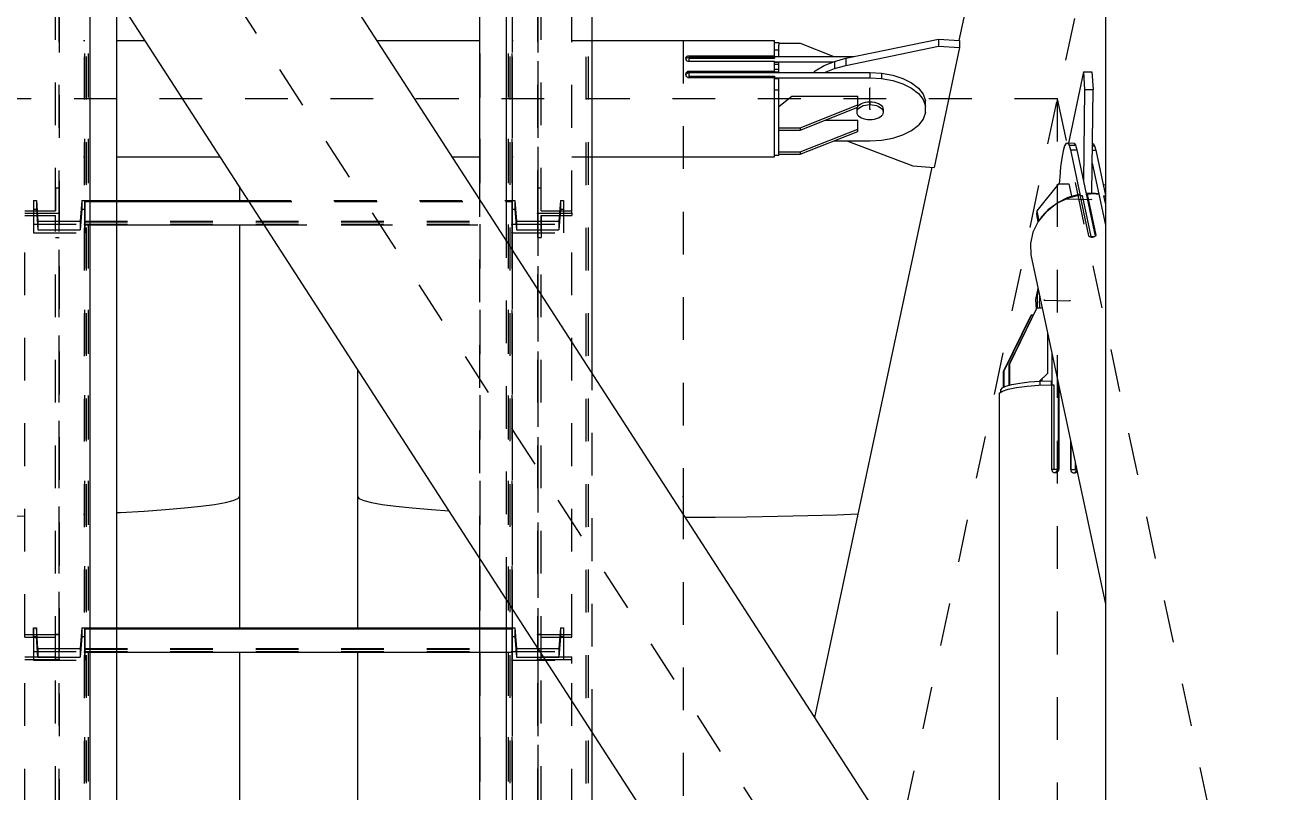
# Model space of a CAD drawing. Header units: millimetres. Extents: x 149919 to 150445, y 136651 to 136866.
# Drawn here: x 150372.823 to 150375.731, y 136818.453 to 136820.248 of the extents above; entities that cross this region are included whole.
import ezdxf

# ---------------------------------------------------------------- set-up
doc = ezdxf.new("R2010")
doc.units = ezdxf.units.MM
doc.header["$LTSCALE"] = 0.25
for name, pattern in [('CENTER', [50.8, 31.75, -6.35, 6.35, -6.35]), ('XKITLINE00', [0]), ('XKITLINE02', [4, 2, -2]), ('XKITLINE03', [6, 3, -1, 1, -1])]:
    doc.linetypes.add(name, pattern=pattern)

# ---------------------------------------------------------------- blocks, each defined once
blk = doc.blocks.new('çatıı')
at = {"color": 8, "linetype": 'CENTER'}
for p, q in [((23255, 18543.85), (23255, 16877.2)), ((22900, 17380.27), (23430, 16560.27)), ((23430, 17380.27), (23255, 16560.27)), ((23298.7, 16967.8), (23298.7, 16972.75)), ((23342.5, 16970.27), (22987.5, 16970.27)), ((23342.5, 16970.27), (23342.5, 16150.27)), ((23342.5, 16970.27), (23430, 16560.27)), ((23344.53, 16946.86), (23350.48, 16946.73)), ((23339.52, 16923.15), (23345.47, 16923.02)), ((23255, 16877.2), (23255, 15209.12))]:
    blk.add_line(p, q, dxfattribs=at)
at = {"color": 8, "linetype": 'XKITLINE00'}
for p, q in [((23353.8, 17344.48), (23353.8, 16774.54)), ((23068.14, 17162.09), (23299.82, 16803.64)), ((23352.26, 17137.41), (23319.5, 16983.91)), ((23030.17, 17136.91), (23261.85, 16778.46)), ((23114.71, 16983.89), (23115, 16983.89)), ((23122.5, 16983.89), (23129.11, 16983.89)), ((23183.32, 16983.89), (23207.47, 16983.89)), ((23214.97, 16983.89), (23215.26, 16983.89)), ((23228.98, 16983.89), (23276.4, 16983.89)), ((23276.4, 16980.15), (23276.4, 16983.89)), ((23276.4, 16983.47), (23277.4, 16983.47)), ((23277.4, 16983.47), (23277.4, 16983.43)), ((23277.4, 16983.43), (23277.4, 16982.84)), ((23277.4, 16983.28), (23282.4, 16983.28)), ((23282.4, 16983.28), (23290.28, 16980.15)), ((23293.08, 16979.74), (23314.72, 16984.23)), ((23314.72, 16984.23), (23319.68, 16983.89)), ((23314.72, 16984.23), (23314.72, 16982.58)), ((23319.68, 16983.89), (23319.68, 16982.24)), ((23255.71, 16980.08), (23255.9, 16980.22)), ((23255.9, 16980.22), (23256.13, 16980.3)), ((23256.13, 16980.3), (23256.4, 16980.34)), ((23256.4, 16980.34), (23256.4, 16980)), ((23256.4, 16980.34), (23276.4, 16980.34)), ((23276.4, 16981.71), (23277.4, 16981.71)), ((23276.4, 16980.15), (23295.04, 16980.15)), ((23276.4, 16980.15), (23276.4, 16979.78)), ((23277.4, 16980.15), (23277.4, 16982.84)), ((23293.08, 16978.09), (23314.72, 16982.58)), ((23319.68, 16982.24), (23313.7, 16954.21)), ((23314.72, 16982.58), (23319.68, 16982.24)), ((23255.59, 16979.9), (23255.55, 16979.7)), ((23255.55, 16979.7), (23255.59, 16979.5)), ((23255.71, 16980.08), (23255.59, 16979.9)), ((23255.71, 16979.74), (23255.59, 16979.56)), ((23255.59, 16979.5), (23255.71, 16979.32)), ((23255.71, 16979.74), (23255.86, 16979.86)), ((23255.71, 16979.32), (23255.9, 16979.17)), ((23255.86, 16979.86), (23255.9, 16979.88)), ((23255.9, 16979.88), (23256.13, 16979.95)), ((23255.9, 16979.17), (23256.13, 16979.08)), ((23256.13, 16979.95), (23256.4, 16979.98)), ((23256.13, 16979.08), (23256.4, 16979.05)), ((23256.4, 16980), (23276.4, 16980)), ((23256.4, 16979.05), (23256.4, 16980)), ((23256.4, 16979.78), (23276.4, 16979.78)), ((23256.4, 16979.05), (23276.4, 16979.05)), ((23276.4, 16976.74), (23276.4, 16979.05)), ((23276.4, 16978.91), (23290.12, 16978.91)), ((23276.4, 16978.87), (23277.4, 16978.87)), ((23276.4, 16978.33), (23277.4, 16978.33)), ((23277.4, 16977.76), (23277.4, 16978.87)), ((23277.4, 16976.44), (23277.4, 16977.76)), ((23285.91, 16976.81), (23287.97, 16978.03)), ((23287.97, 16978.03), (23290.38, 16979.02)), ((23288.1, 16976.44), (23290.38, 16977.37)), ((23290.38, 16979.02), (23293.08, 16979.74)), ((23290.38, 16979.02), (23290.38, 16977.37)), ((23290.38, 16977.37), (23293.08, 16978.09)), ((23293.08, 16979.74), (23293.08, 16978.09)), ((23255.59, 16976.22), (23255.55, 16975.98)), ((23255.55, 16975.98), (23255.59, 16975.75)), ((23255.59, 16975.88), (23255.58, 16975.82)), ((23255.71, 16976.43), (23255.59, 16976.22)), ((23255.71, 16976.09), (23255.59, 16975.88)), ((23255.59, 16975.75), (23255.71, 16975.54)), ((23255.71, 16976.43), (23255.9, 16976.6)), ((23255.71, 16976.09), (23255.9, 16976.26)), ((23255.71, 16975.54), (23255.9, 16975.37)), ((23255.9, 16976.6), (23256.13, 16976.7)), ((23255.9, 16976.26), (23256.13, 16976.36)), ((23255.9, 16975.37), (23256.13, 16975.28)), ((23256.13, 16976.7), (23256.4, 16976.74)), ((23256.13, 16976.7), (23256.13, 16976.36)), ((23256.13, 16976.36), (23256.4, 16976.4)), ((23256.13, 16975.28), (23256.4, 16975.22)), ((23256.4, 16976.74), (23256.4, 16976.44)), ((23256.4, 16976.74), (23276.4, 16976.74)), ((23256.4, 16976.44), (23298.7, 16976.44)), ((23256.4, 16975.22), (23256.4, 16976.44)), ((23256.4, 16975.57), (23276.4, 16975.57)), ((23256.4, 16975.22), (23276.4, 16975.22)), ((23276.4, 16977.17), (23277.4, 16977.17)), ((23276.4, 16976.74), (23276.4, 16976.44)), ((23276.4, 16976.56), (23276.4, 16976.44)), ((23276.4, 16976.56), (23277.4, 16976.56)), ((23276.4, 16975.57), (23276.4, 16975.22)), ((23276.4, 16956.66), (23276.4, 16975.22)), ((23276.4, 16975.2), (23298.7, 16975.2)), ((23276.4, 16974.99), (23277.4, 16974.99)), ((23277.4, 16969.66), (23277.4, 16974.99)), ((23285.48, 16976.44), (23285.91, 16976.81)), ((23298.7, 16976.44), (23301.42, 16976.27)), ((23298.7, 16976.44), (23298.7, 16975.2)), ((23298.7, 16975.2), (23301.42, 16975.04)), ((23301.42, 16976.27), (23304.02, 16975.8)), ((23301.42, 16976.27), (23301.42, 16975.04)), ((23301.42, 16975.04), (23304.02, 16974.56)), ((23304.02, 16975.8), (23306.4, 16975.02)), ((23304.02, 16974.56), (23306.4, 16973.79)), ((23306.4, 16975.02), (23308.43, 16973.99)), ((23348.66, 16976.58), (23345.14, 16959.91)), ((23348.66, 16976.58), (23350.64, 16976.54)), ((23348.66, 16976.58), (23348.93, 16972.44)), ((23350.64, 16976.54), (23350.91, 16972.4)), ((23276.4, 16972.37), (23277.4, 16972.37)), ((23306.4, 16973.79), (23308.43, 16972.75)), ((23308.43, 16973.99), (23310.04, 16972.74)), ((23308.43, 16972.75), (23310.04, 16971.5)), ((23310.04, 16972.74), (23311.15, 16971.32)), ((23310.04, 16971.5), (23311.15, 16970.09)), ((23348.93, 16972.44), (23348.66, 16950.87)), ((23348.93, 16972.44), (23350.91, 16972.4)), ((23350.61, 16948.2), (23350.91, 16972.4)), ((23277.4, 16968.43), (23280.4, 16970.91)), ((23277.4, 16963.49), (23277.4, 16969.66)), ((23280.4, 16970.91), (23295.9, 16970.91)), ((23282.4, 16963.48), (23295.9, 16968.84)), ((23295.9, 16968.28), (23295.9, 16970.91)), ((23296.01, 16968.67), (23295.9, 16968.53)), ((23296.01, 16968.67), (23296.32, 16968.92)), ((23296.32, 16968.92), (23296.7, 16969.14)), ((23296.32, 16968.26), (23296.7, 16968.48)), ((23296.7, 16969.14), (23297.15, 16969.32)), ((23296.7, 16968.48), (23297.15, 16968.66)), ((23297.15, 16969.32), (23297.63, 16969.44)), ((23297.15, 16968.66), (23297.63, 16968.78)), ((23297.63, 16969.44), (23298.16, 16969.52)), ((23297.63, 16968.78), (23298.16, 16968.86)), ((23298.16, 16969.52), (23298.7, 16969.55)), ((23298.16, 16968.86), (23298.7, 16968.89)), ((23298.7, 16969.55), (23298.7, 16968.89)), ((23298.7, 16969.55), (23299.23, 16969.52)), ((23298.7, 16968.89), (23299.23, 16968.86)), ((23299.23, 16969.52), (23299.76, 16969.44)), ((23299.23, 16968.86), (23299.76, 16968.78)), ((23299.76, 16969.44), (23300.25, 16969.32)), ((23299.76, 16968.78), (23300.25, 16968.66)), ((23300.25, 16969.32), (23300.69, 16969.14)), ((23300.25, 16968.66), (23300.69, 16968.48)), ((23300.69, 16969.14), (23301.07, 16968.92)), ((23300.69, 16968.48), (23301.07, 16968.26)), ((23301.07, 16968.92), (23301.38, 16968.67)), ((23301.38, 16968.67), (23301.61, 16968.4)), ((23311.15, 16971.32), (23311.72, 16969.81)), ((23311.15, 16970.09), (23311.72, 16968.57)), ((23311.72, 16967.03), (23311.72, 16969.81)), ((23282.4, 16962.91), (23295.9, 16968.28)), ((23295.64, 16968.1), (23295.6, 16967.8)), ((23295.6, 16967.8), (23295.6, 16967.14)), ((23295.64, 16967.44), (23295.6, 16967.14)), ((23295.6, 16967.14), (23295.64, 16966.83)), ((23295.69, 16968.19), (23295.64, 16968.1)), ((23295.78, 16967.74), (23295.64, 16967.44)), ((23295.64, 16966.83), (23295.78, 16966.54)), ((23296.01, 16968.01), (23295.78, 16967.74)), ((23295.78, 16966.54), (23296.01, 16966.26)), ((23296.01, 16968.01), (23296.32, 16968.26)), ((23296.01, 16966.26), (23296.32, 16966.01)), ((23296.32, 16966.01), (23296.7, 16965.8)), ((23296.7, 16965.8), (23297.15, 16965.62)), ((23297.15, 16965.62), (23297.63, 16965.49)), ((23299.76, 16965.49), (23300.25, 16965.62)), ((23300.25, 16965.62), (23300.69, 16965.8)), ((23300.69, 16965.8), (23301.07, 16966.01)), ((23301.07, 16968.26), (23301.38, 16968.01)), ((23301.07, 16966.01), (23301.38, 16966.26)), ((23301.38, 16968.01), (23301.61, 16967.74)), ((23301.61, 16966.54), (23301.38, 16966.26)), ((23301.61, 16968.4), (23301.75, 16968.1)), ((23301.61, 16967.74), (23301.75, 16967.44)), ((23301.75, 16966.83), (23301.61, 16966.54)), ((23301.75, 16968.1), (23301.8, 16967.8)), ((23301.75, 16967.44), (23301.8, 16967.14)), ((23301.8, 16967.14), (23301.75, 16966.83)), ((23301.8, 16967.8), (23301.8, 16967.14)), ((23311.72, 16967.03), (23311.15, 16965.51)), ((23277.4, 16963.49), (23277.4, 16963.48)), ((23277.4, 16963.48), (23282.4, 16963.48)), ((23277.4, 16963.48), (23277.4, 16963.45)), ((23277.4, 16957.29), (23277.4, 16963.45)), ((23277.4, 16962.91), (23282.4, 16962.91)), ((23277.4, 16962.78), (23277.55, 16962.91)), ((23282.4, 16963.48), (23282.4, 16962.91)), ((23282.4, 16957.83), (23295.9, 16963.19)), ((23288.29, 16965.26), (23295.9, 16965.26)), ((23295.9, 16962.63), (23295.9, 16965.26)), ((23297.63, 16965.49), (23298.16, 16965.41)), ((23298.16, 16965.41), (23298.7, 16965.39)), ((23298.7, 16965.39), (23299.23, 16965.41)), ((23299.23, 16965.41), (23299.76, 16965.49)), ((23306.4, 16961.81), (23308.43, 16962.85)), ((23308.43, 16962.85), (23310.04, 16964.1)), ((23311.15, 16965.51), (23310.04, 16964.1)), ((23282.4, 16957.27), (23295.9, 16962.63)), ((23290.28, 16960.4), (23298.7, 16960.4)), ((23293.31, 16960.4), (23308.73, 16954.54)), ((23298.7, 16960.4), (23301.42, 16960.56)), ((23301.42, 16960.56), (23304.02, 16961.04)), ((23304.02, 16961.04), (23306.4, 16961.81)), ((23344.6, 16959.85), (23344.24, 16959.22)), ((23344.6, 16959.85), (23344.95, 16959.92)), ((23344.95, 16959.92), (23346.44, 16959.88)), ((23344.95, 16959.92), (23345.29, 16959.41)), ((23346.44, 16959.88), (23346.77, 16959.38)), ((23350.76, 16959.79), (23350.9, 16959.78)), ((23350.9, 16959.78), (23351.23, 16959.28)), ((23276.4, 16957.08), (23277.4, 16957.08)), ((23277.4, 16957.83), (23282.4, 16957.83)), ((23277.4, 16957.29), (23277.4, 16957.27)), ((23277.4, 16957.27), (23282.4, 16957.27)), ((23277.4, 16957.27), (23277.4, 16957.08)), ((23282.4, 16957.83), (23282.4, 16957.27)), ((23343.9, 16958.05), (23343.58, 16956.39)), ((23344.24, 16959.22), (23343.9, 16958.05)), ((23345.29, 16959.41), (23346.77, 16959.38)), ((23345.29, 16959.41), (23345.59, 16958.35)), ((23345.59, 16958.35), (23347.07, 16958.32)), ((23345.59, 16958.35), (23347.87, 16947.66)), ((23346.77, 16959.38), (23347.07, 16958.32)), ((23347.07, 16958.32), (23351.39, 16938.1)), ((23350.74, 16958.24), (23351.54, 16958.22)), ((23350.75, 16959.29), (23351.23, 16959.28)), ((23351.23, 16959.28), (23351.54, 16958.22)), ((23351.54, 16958.22), (23353.8, 16947.64)), ((23114.71, 16956.66), (23115, 16956.66)), ((23122.5, 16956.66), (23146.71, 16956.66)), ((23200.92, 16956.66), (23207.47, 16956.66)), ((23214.97, 16956.66), (23215.26, 16956.66)), ((23228.98, 16956.66), (23276.4, 16956.66)), ((23313.17, 16954.24), (23285.69, 16825.5)), ((23308.73, 16954.54), (23313.7, 16954.21)), ((23343.31, 16954.31), (23343.09, 16951.91)), ((23343.58, 16956.39), (23343.31, 16954.31)), ((23350.7, 16955.2), (23352.26, 16947.91)), ((23343.09, 16951.91), (23343, 16950.39)), ((23151.2, 16949.72), (23151.2, 16946.46)), ((23342.78, 16950.4), (23337.72, 16944.07)), ((23342.78, 16950.4), (23345.26, 16950.34)), ((23345.26, 16950.34), (23345.88, 16947.45)), ((23349.36, 16948.17), (23349.32, 16947.78)), ((23349.36, 16948.17), (23350.06, 16948.2)), ((23349.36, 16948.17), (23349.46, 16947.69)), ((23350.06, 16948.2), (23350.75, 16948.21)), ((23350.06, 16948.2), (23350.1, 16948.02)), ((23350.75, 16948.21), (23351.45, 16948.17)), ((23351.45, 16948.17), (23351.48, 16948)), ((23351.45, 16948.17), (23352.14, 16948.11)), ((23352.14, 16948.11), (23352.18, 16947.92)), ((23353.26, 16950.17), (23353.69, 16950.16)), ((23353.69, 16950.16), (23353.8, 16950.07)), ((23339.89, 16943.8), (23342.21, 16945.65)), ((23340.5, 16944.45), (23342.62, 16946.03)), ((23342.21, 16945.65), (23344.91, 16947.02)), ((23342.62, 16946.03), (23345.04, 16947.21)), ((23344.91, 16947.02), (23347.79, 16947.82)), ((23345.04, 16947.21), (23347.65, 16947.95)), ((23345.04, 16947.21), (23345.07, 16947.07)), ((23347.65, 16947.95), (23347.68, 16947.8)), ((23347.79, 16947.82), (23349.83, 16938.23)), ((23347.87, 16947.66), (23347.86, 16947.5)), ((23347.87, 16947.66), (23348.32, 16947.65)), ((23347.87, 16947.44), (23348.32, 16947.65)), ((23348.32, 16947.65), (23350.37, 16938.06)), ((23349.28, 16947.99), (23349.34, 16947.99)), ((23349.46, 16947.69), (23349.43, 16947.3)), ((23349.49, 16947.97), (23349.44, 16947.44)), ((23349.44, 16947.44), (23351.43, 16938.13)), ((23349.49, 16947.97), (23350.89, 16948.08)), ((23349.49, 16947.97), (23351.53, 16938.38)), ((23350.89, 16948.08), (23352.26, 16947.91)), ((23352.26, 16947.91), (23353.8, 16940.73)), ((23353.37, 16947.54), (23353.8, 16945.55)), ((23353.37, 16947.54), (23353.8, 16947.53)), ((23353.37, 16947.54), (23353.8, 16947.3)), ((23353.8, 16947.78), (23353.79, 16947.68)), ((23337.72, 16944.07), (23337.64, 16943.19)), ((23337.64, 16943.19), (23338.01, 16941.44)), ((23337.72, 16944.07), (23338.22, 16941.74)), ((23339.89, 16943.8), (23338.07, 16941.57)), ((23338.77, 16942.54), (23338.5, 16942.09)), ((23339.74, 16943.62), (23338.77, 16942.54)), ((23340.5, 16944.45), (23339.96, 16943.85)), ((23151.2, 16940.74), (23151.2, 16877.2)), ((23338.07, 16941.57), (23336.84, 16939.06)), ((23336.84, 16939.06), (23336.25, 16936.4)), ((23349.83, 16938.23), (23349.92, 16938.13)), ((23349.92, 16938.13), (23350.05, 16938.02)), ((23350.05, 16938.02), (23350.25, 16937.94)), ((23350.18, 16937.97), (23350.37, 16938.06)), ((23350.25, 16937.94), (23350.5, 16937.9)), ((23350.37, 16938.06), (23351.28, 16938.04)), ((23350.5, 16937.9), (23350.77, 16937.9)), ((23350.77, 16937.9), (23351.03, 16937.94)), ((23351.03, 16937.94), (23351.25, 16938.02)), ((23351.25, 16938.02), (23351.42, 16938.13)), ((23351.38, 16938.33), (23351.37, 16938.19)), ((23351.52, 16938.25), (23351.42, 16938.13)), ((23351.53, 16938.38), (23351.52, 16938.25)), ((23336.25, 16936.4), (23336.35, 16933.73)), ((23336.35, 16933.73), (23353.8, 16851.98)), ((23337.94, 16925.85), (23337.4, 16923.31)), ((23337.95, 16926.21), (23337.85, 16923.71)), ((23337.4, 16923.31), (23337.55, 16921.03)), ((23337.85, 16923.71), (23337.82, 16921.36)), ((23338.33, 16923.19), (23338.32, 16922.65)), ((23338.32, 16922.65), (23338.33, 16922.13)), ((23338.35, 16923.73), (23338.33, 16923.19)), ((23338.33, 16922.13), (23338.35, 16921.64)), ((23338.38, 16924.23), (23338.35, 16923.73)), ((23336.33, 16919.53), (23329.88, 16906.36)), ((23336.46, 16919.7), (23330.01, 16906.53)), ((23337.63, 16921.19), (23331.18, 16908.02)), ((23337.76, 16921.36), (23331.31, 16908.19)), ((23336.46, 16919.7), (23336.33, 16919.53)), ((23336.46, 16919.7), (23336.89, 16919.69)), ((23337.76, 16921.36), (23337.63, 16921.19)), ((23337.76, 16921.36), (23339, 16921.33)), ((23338.35, 16921.64), (23338.37, 16921.34)), ((23340.24, 16915.51), (23340.24, 16906.02)), ((23341.23, 16910.87), (23341.23, 16903.34)), ((23331.31, 16908.19), (23331.18, 16908.02)), ((23331.18, 16908.02), (23331.18, 16903.22)), ((23331.31, 16908.19), (23331.31, 16903.26)), ((23178.8, 16907.02), (23178.8, 16877.2)), ((23330.01, 16906.53), (23329.88, 16906.36)), ((23329.88, 16906.36), (23329.88, 16902.73)), ((23330.01, 16906.53), (23330.01, 16902.79)), ((23338.36, 16904.19), (23340.24, 16906.02)), ((23338.4, 16904.19), (23340.11, 16905.86)), ((23338.93, 16904.72), (23338.93, 16904.36)), ((23340.24, 16906.02), (23340.11, 16905.86)), ((23328.96, 16901.4), (23329.7, 16901.89)), ((23329.6, 16902.6), (23329.25, 16902.15)), ((23329.25, 16902.15), (23329.25, 16901.59)), ((23329.6, 16902.6), (23330.5, 16903.03)), ((23329.7, 16901.89), (23331.07, 16902.35)), ((23330.5, 16903.03), (23331.31, 16903.25)), ((23331.07, 16902.35), (23333.02, 16902.75)), ((23331.31, 16903.26), (23331.31, 16903.25)), ((23331.31, 16903.26), (23331.33, 16903.26)), ((23331.33, 16903.26), (23331.9, 16903.42)), ((23331.9, 16903.42), (23333.74, 16903.75)), ((23333.02, 16902.75), (23335.45, 16903.06)), ((23333.74, 16903.75), (23335.96, 16904.02)), ((23335.45, 16903.06), (23338.23, 16903.27)), ((23335.96, 16904.02), (23338.44, 16904.2)), ((23338.23, 16903.27), (23341.15, 16903.37)), ((23338.44, 16904.2), (23341.1, 16904.29)), ((23338.44, 16904.2), (23338.44, 16903.28)), ((23338.78, 16904.21), (23338.93, 16904.36)), ((23338.93, 16904.36), (23338.82, 16904.21)), ((23341.1, 16904.29), (23341.1, 16903.37)), ((23341.15, 16903.37), (23341.15, 16883.66)), ((23341.23, 16903.34), (23341.19, 16903.3)), ((23341.19, 16903.3), (23341.68, 16903.33)), ((23341.19, 16903.3), (23341.19, 16883.58)), ((23341.23, 16903.34), (23341.68, 16903.33)), ((23341.68, 16903.33), (23341.68, 16883.61)), ((23342.71, 16903.9), (23342.71, 16883.59)), ((23342.82, 16903.32), (23342.71, 16903.18)), ((23342.84, 16903.33), (23342.79, 16903.27)), ((23342.79, 16903.27), (23342.79, 16883.55)), ((23342.87, 16903.2), (23342.87, 16883.65)), ((23328.96, 16901.4), (23328.91, 16900.88)), ((23328.91, 16900.88), (23328.91, 16760.61)), ((23342.79, 16899.67), (23342.71, 16899.58)), ((23345.64, 16890.19), (23345.64, 16883.59)), ((23345.69, 16889.96), (23345.69, 16883.52)), ((23346.73, 16885.09), (23346.73, 16883.5)), ((23341.15, 16883.66), (23341.22, 16883.4)), ((23341.19, 16883.58), (23341.18, 16883.56)), ((23341.19, 16883.58), (23341.68, 16883.61)), ((23341.22, 16883.4), (23341.32, 16883.17)), ((23341.32, 16883.17), (23341.51, 16882.98)), ((23341.51, 16882.98), (23341.75, 16882.86)), ((23341.68, 16883.61), (23342.71, 16883.59)), ((23341.75, 16882.86), (23342.01, 16882.82)), ((23342.01, 16882.82), (23342.27, 16882.86)), ((23342.71, 16883.59), (23342.12, 16882.83)), ((23342.2, 16882.94), (23342.2, 16882.85)), ((23342.27, 16882.86), (23342.51, 16882.98)), ((23342.28, 16883.03), (23342.28, 16882.86)), ((23342.51, 16882.98), (23342.7, 16883.16)), ((23342.75, 16883.29), (23342.65, 16883.11)), ((23342.82, 16883.39), (23342.7, 16883.16)), ((23342.79, 16883.55), (23342.75, 16883.29)), ((23342.82, 16883.39), (23342.75, 16883.29)), ((23342.87, 16883.65), (23342.79, 16883.55)), ((23342.87, 16883.65), (23342.82, 16883.39)), ((23345.64, 16883.59), (23345.68, 16883.33)), ((23345.69, 16883.52), (23345.66, 16883.48)), ((23345.68, 16883.33), (23345.8, 16883.09)), ((23345.69, 16883.52), (23346.73, 16883.5)), ((23345.8, 16883.09), (23345.98, 16882.9)), ((23345.98, 16882.9), (23346.21, 16882.77)), ((23346.21, 16882.77), (23346.47, 16882.72)), ((23346.47, 16882.72), (23346.73, 16882.75)), ((23347.09, 16883.39), (23346.58, 16882.73)), ((23346.73, 16883.5), (23347.08, 16883.46)), ((23346.73, 16882.75), (23346.96, 16882.86)), ((23346.96, 16882.86), (23347.12, 16883.02)), ((23347.15, 16883.11), (23347.09, 16882.98)), ((23347.16, 16883.07), (23347.14, 16883.04)), ((23145.39, 16875.35), (23147.91, 16875.8)), ((23145.39, 16875.35), (23147.91, 16875.8)), ((23147.91, 16875.8), (23149.73, 16876.26)), ((23147.91, 16875.8), (23149.73, 16876.25)), ((23149.73, 16876.25), (23150.83, 16876.72)), ((23149.73, 16876.26), (23150.83, 16876.72)), ((23151.2, 16877.2), (23150.83, 16876.72)), ((23151.2, 16877.2), (23150.83, 16876.72)), ((23151.2, 16877.2), (23151.2, 16846.48)), ((23178.8, 16877.2), (23179.16, 16876.72)), ((23178.8, 16877.2), (23178.8, 16846.48)), ((23178.8, 16877.2), (23179.16, 16876.72)), ((23179.16, 16876.72), (23180.26, 16876.25)), ((23179.16, 16876.72), (23180.26, 16876.26)), ((23180.26, 16876.26), (23182.08, 16875.8)), ((23180.26, 16876.25), (23182.08, 16875.8)), ((23182.08, 16875.8), (23184.6, 16875.35)), ((23182.08, 16875.8), (23184.6, 16875.35)), ((23097.12, 16872.58), (23101, 16872.67)), ((23097.12, 16872.58), (23101, 16872.67)), ((23114.71, 16873.08), (23115, 16873.1)), ((23114.71, 16873.09), (23115, 16873.1)), ((23122.5, 16873.43), (23123.34, 16873.47)), ((23123.34, 16873.47), (23128.88, 16873.78)), ((23128.88, 16873.78), (23133.9, 16874.14)), ((23128.88, 16873.78), (23133.9, 16874.14)), ((23133.9, 16874.14), (23138.35, 16874.52)), ((23133.9, 16874.14), (23138.35, 16874.52)), ((23138.35, 16874.52), (23142.2, 16874.92)), ((23138.35, 16874.52), (23142.2, 16874.92)), ((23142.2, 16874.92), (23145.39, 16875.35)), ((23142.2, 16874.92), (23145.39, 16875.35)), ((23184.6, 16875.35), (23187.79, 16874.92)), ((23184.6, 16875.35), (23187.79, 16874.92)), ((23187.79, 16874.92), (23191.64, 16874.52)), ((23187.79, 16874.92), (23191.64, 16874.52)), ((23191.64, 16874.52), (23196.09, 16874.14)), ((23191.64, 16874.52), (23196.09, 16874.14)), ((23196.09, 16874.14), (23200.24, 16873.85)), ((23196.09, 16874.14), (23200.24, 16873.85)), ((23269.86, 16872.46), (23277.12, 16872.58)), ((23269.86, 16872.46), (23277.12, 16872.58)), ((23277.12, 16872.58), (23284.16, 16872.74)), ((23277.12, 16872.58), (23284.16, 16872.74)), ((23284.16, 16872.74), (23290.92, 16872.94)), ((23284.16, 16872.74), (23290.92, 16872.94)), ((23290.92, 16872.94), (23295.86, 16873.13)), ((23290.92, 16872.94), (23295.86, 16873.13)), ((23255.4, 16872.37), (23262.46, 16872.39)), ((23255.4, 16872.37), (23262.46, 16872.39)), ((23262.46, 16872.39), (23269.86, 16872.46)), ((23262.46, 16872.39), (23269.86, 16872.46)), ((23151.2, 16840.76), (23151.2, 16746.49)), ((23178.8, 16840.76), (23178.8, 16746.49))]:
    blk.add_line(p, q, dxfattribs=at)
at = {"color": 1, "linetype": 'XKITLINE03'}
for p, q in [((23109, 17151.1), (23109, 16086.72)), ((23115, 16090.89), (23115, 17151.06)), ((23214.97, 17151.06), (23215, 16090.89)), ((23220.98, 17151.1), (23220.98, 16086.72)), ((23109, 16943.49), (23109, 17039.06)), ((23220.98, 17039.06), (23220.98, 16943.49)), ((23109, 16844.9), (23109, 16943.49)), ((23220.98, 16943.49), (23220.98, 16844.9)), ((23115, 16940.96), (23115, 16938.93)), ((23115, 16940.74), (23214.98, 16940.74)), ((23214.98, 16938.93), (23214.98, 16940.96)), ((23115, 16840.98), (23115, 16838.94)), ((23115, 16840.76), (23214.98, 16840.76)), ((23214.98, 16838.94), (23214.98, 16840.98)), ((23109, 16743.53), (23109, 16839.09)), ((23220.98, 16839.09), (23220.98, 16743.53))]:
    blk.add_line(p, q, dxfattribs=at)
at = {"color": 116, "linetype": 'XKITLINE02', "true_color": 0x136734}
for p, q in [((23114.92, 16090.06), (23114.92, 17150.18)), ((23115, 16090.89), (23115, 17151.06)), ((23115, 16090.52), (23115, 17150.7)), ((23115.45, 16090.12), (23115.45, 17150.24)), ((23115.85, 16090.86), (23115.85, 17151.04)), ((23115.85, 16090.55), (23115.85, 17150.72)), ((23122.5, 16090.87), (23122.5, 17150.72)), ((23207.5, 16090.89), (23207.47, 17151.06)), ((23207.5, 16090.54), (23207.47, 17150.72)), ((23207.5, 16090.87), (23207.47, 17150.72)), ((23214.15, 16090.86), (23214.12, 17151.04)), ((23214.15, 16090.55), (23214.12, 17150.73)), ((23214.53, 16090.12), (23214.53, 17150.24)), ((23215, 16090.52), (23214.96, 17150.7)), ((23215, 16090.89), (23214.97, 17151.06)), ((23215.06, 16090.06), (23215.06, 17150.18)), ((23232.3, 16090.06), (23232.3, 17150.18)), ((23232.83, 16090.12), (23232.83, 17150.24)), ((23108.2, 16944.08), (23108.2, 17044.96)), ((23109, 16943.49), (23109, 17044.96)), ((23220.98, 16943.49), (23220.98, 17044.96)), ((23221.78, 16944.08), (23221.78, 17044.96)), ((23228.98, 16943.49), (23228.98, 17039.65)), ((23108.2, 16949.4), (23109, 16949.4)), ((23108.2, 16949.4), (23108.2, 16944.08)), ((23220.98, 16949.4), (23221.78, 16949.4)), ((23103, 16946.46), (23103.68, 16946.46)), ((23103, 16946.46), (23103, 16940.96)), ((23103, 16946.46), (23103, 16944.42)), ((23103.68, 16946.46), (23104.06, 16941.66)), ((23103.68, 16946.46), (23103.68, 16944.42)), ((23114.32, 16946.46), (23113.94, 16941.66)), ((23114.32, 16946.46), (23115, 16946.46)), ((23114.32, 16946.46), (23114.32, 16944.42)), ((23115, 16940.74), (23115, 16946.46)), ((23115, 16946.46), (23122.5, 16946.46)), ((23115, 16946.46), (23115, 16940.96)), ((23115, 16946.46), (23115, 16944.42)), ((23115, 16946.45), (23122.5, 16946.45)), ((23115, 16946.25), (23122.5, 16946.25)), ((23115, 16946.24), (23122.5, 16946.24)), ((23153.3, 16946.46), (23214.98, 16946.46)), ((23153.31, 16946.45), (23214.98, 16946.45)), ((23153.44, 16946.25), (23214.98, 16946.25)), ((23153.44, 16946.24), (23214.98, 16946.24)), ((23207.47, 16862.65), (23207.47, 16946.52)), ((23214.98, 16940.74), (23214.98, 16946.46)), ((23214.98, 16946.46), (23214.98, 16944.42)), ((23214.98, 16946.46), (23214.98, 16940.96)), ((23214.98, 16946.46), (23215.66, 16946.46)), ((23215.66, 16946.46), (23215.66, 16944.42)), ((23215.66, 16946.46), (23216.04, 16941.66)), ((23226.3, 16946.46), (23225.92, 16941.66)), ((23226.3, 16946.46), (23226.3, 16944.42)), ((23226.3, 16946.46), (23226.98, 16946.46)), ((23226.98, 16946.46), (23226.98, 16944.42)), ((23226.98, 16946.46), (23226.98, 16940.96)), ((23101, 16944.08), (23108.2, 16944.08)), ((23101, 16844.33), (23101, 16943.49)), ((23101, 16943.49), (23109, 16943.49)), ((23101, 16943.49), (23109, 16943.49)), ((23101, 16942.92), (23108.2, 16942.92)), ((23103, 16944.42), (23103.68, 16944.42)), ((23103, 16944.42), (23103, 16938.93)), ((23103.68, 16944.42), (23104.06, 16939.63)), ((23108.2, 16839.18), (23108.2, 16942.92)), ((23109, 16839.18), (23109, 16943.49)), ((23114.32, 16944.42), (23113.94, 16939.63)), ((23114.32, 16944.42), (23115, 16944.42)), ((23115, 16944.42), (23115, 16938.93)), ((23214.98, 16944.42), (23214.98, 16938.93)), ((23214.98, 16944.42), (23215.66, 16944.42)), ((23215.66, 16944.42), (23216.04, 16939.63)), ((23220.98, 16937.77), (23220.98, 16943.49)), ((23220.98, 16943.49), (23228.98, 16943.49)), ((23220.98, 16943.49), (23228.98, 16943.49)), ((23221.78, 16944.08), (23228.98, 16944.08)), ((23221.78, 16942.92), (23221.78, 16937.77)), ((23221.78, 16942.92), (23228.98, 16942.92)), ((23221.78, 16839.18), (23221.78, 16942.92)), ((23226.3, 16944.42), (23225.92, 16939.63)), ((23226.3, 16944.42), (23226.98, 16944.42)), ((23226.98, 16944.42), (23226.98, 16938.93)), ((23228.98, 16943.49), (23228.98, 16942.92)), ((23228.98, 16844.33), (23228.98, 16943.49)), ((23103, 16940.96), (23115, 16940.96)), ((23103, 16940.96), (23103, 16938.93)), ((23104.06, 16941.66), (23113.94, 16941.66)), ((23104.06, 16941.66), (23104.06, 16939.63)), ((23104.06, 16939.63), (23113.94, 16939.63)), ((23113.94, 16941.66), (23113.94, 16939.63)), ((23115, 16941.64), (23214.98, 16941.64)), ((23115, 16941.46), (23214.98, 16941.46)), ((23115, 16940.96), (23214.98, 16940.96)), ((23115, 16940.96), (23115, 16938.93)), ((23115, 16940.74), (23122.5, 16940.74)), ((23157, 16940.74), (23214.98, 16940.74)), ((23214.98, 16940.96), (23214.98, 16938.93)), ((23214.98, 16940.96), (23226.98, 16940.96)), ((23216.04, 16941.66), (23216.04, 16939.63)), ((23216.04, 16941.66), (23225.92, 16941.66)), ((23216.04, 16939.63), (23225.92, 16939.63)), ((23220.98, 16839.18), (23220.98, 16941.4)), ((23225.92, 16941.66), (23225.92, 16939.63)), ((23226.98, 16940.96), (23226.98, 16938.93)), ((23103, 16938.93), (23115, 16938.93)), ((23108.2, 16937.77), (23109, 16937.77)), ((23213.68, 16853.05), (23213.68, 16936.92)), ((23214.98, 16938.93), (23226.98, 16938.93)), ((23220.98, 16937.77), (23221.78, 16937.77)), ((23233.68, 16822.11), (23233.68, 16905.97)), ((23103, 16846.48), (23103.68, 16846.48)), ((23103, 16846.48), (23103, 16840.98)), ((23103, 16844.33), (23103, 16846.48)), ((23104.06, 16841.68), (23103.68, 16846.48)), ((23103.68, 16846.48), (23103.68, 16844.44)), ((23114.32, 16846.48), (23113.94, 16841.68)), ((23114.32, 16846.48), (23115, 16846.48)), ((23114.32, 16846.48), (23114.32, 16844.44)), ((23115, 16846.48), (23115, 16840.98)), ((23115, 16846.48), (23115, 16844.44)), ((23115, 16840.76), (23115, 16846.48)), ((23115, 16846.48), (23122.5, 16846.48)), ((23115, 16846.46), (23122.5, 16846.46)), ((23207.47, 16846.48), (23214.98, 16846.48)), ((23207.47, 16846.46), (23214.98, 16846.46)), ((23214.98, 16846.48), (23214.98, 16844.44)), ((23214.98, 16846.48), (23214.98, 16840.98)), ((23214.98, 16846.48), (23215.66, 16846.48)), ((23214.98, 16840.76), (23214.98, 16846.48)), ((23215.66, 16846.48), (23215.66, 16844.44)), ((23215.66, 16846.48), (23216.04, 16841.68)), ((23226.3, 16846.48), (23225.92, 16841.68)), ((23226.3, 16846.48), (23226.3, 16844.44)), ((23226.3, 16846.48), (23226.98, 16846.48)), ((23226.98, 16846.48), (23226.98, 16844.44)), ((23226.98, 16846.48), (23226.98, 16840.98)), ((23101, 16844.9), (23109, 16844.9)), ((23101, 16844.33), (23108.2, 16844.33)), ((23103, 16844.44), (23103.68, 16844.44)), ((23103, 16844.33), (23103, 16838.94)), ((23104.06, 16839.64), (23103.68, 16844.44)), ((23108.2, 16744.12), (23108.2, 16845)), ((23108.2, 16845), (23109, 16845)), ((23109, 16743.53), (23109, 16845)), ((23114.32, 16844.44), (23113.94, 16839.64)), ((23114.32, 16844.44), (23115, 16844.44)), ((23115, 16846.27), (23122.5, 16846.27)), ((23115, 16846.26), (23122.5, 16846.26)), ((23115, 16844.44), (23115, 16838.94)), ((23207.47, 16846.27), (23214.98, 16846.27)), ((23207.47, 16846.26), (23214.98, 16846.26)), ((23214.98, 16844.44), (23214.98, 16838.94)), ((23214.98, 16844.44), (23215.66, 16844.44)), ((23215.66, 16844.44), (23216.04, 16839.64)), ((23220.98, 16839.09), (23220.98, 16845)), ((23220.98, 16845), (23221.78, 16845)), ((23220.98, 16743.53), (23220.98, 16845)), ((23220.98, 16844.9), (23228.98, 16844.9)), ((23221.78, 16839.68), (23221.78, 16845)), ((23221.78, 16744.12), (23221.78, 16845)), ((23221.78, 16844.33), (23228.98, 16844.33)), ((23226.3, 16844.44), (23225.92, 16839.64)), ((23226.3, 16844.44), (23226.98, 16844.44)), ((23226.98, 16844.44), (23226.98, 16838.94)), ((23103, 16840.98), (23115, 16840.98)), ((23103, 16840.98), (23103, 16838.94)), ((23104.06, 16841.68), (23113.94, 16841.68)), ((23104.06, 16841.68), (23104.06, 16839.64)), ((23113.94, 16841.68), (23113.94, 16839.64)), ((23115, 16841.66), (23214.98, 16841.66)), ((23115, 16841.48), (23214.98, 16841.48)), ((23115, 16840.98), (23115, 16838.94)), ((23115, 16840.98), (23214.98, 16840.98)), ((23115, 16840.76), (23122.5, 16840.76)), ((23207.47, 16840.76), (23214.98, 16840.76)), ((23214.98, 16840.98), (23214.98, 16838.94)), ((23214.98, 16840.98), (23226.98, 16840.98)), ((23216.04, 16841.68), (23216.04, 16839.64)), ((23216.04, 16841.68), (23225.92, 16841.68)), ((23225.92, 16841.68), (23225.92, 16839.64)), ((23226.98, 16840.98), (23226.98, 16838.94)), ((23101, 16743.53), (23101, 16839.68)), ((23101, 16839.68), (23108.2, 16839.68)), ((23101, 16839.09), (23109, 16839.09)), ((23103, 16838.94), (23115, 16838.94)), ((23104.06, 16839.64), (23113.94, 16839.64)), ((23108.2, 16839.18), (23109, 16839.18)), ((23214.98, 16838.94), (23226.98, 16838.94)), ((23216.04, 16839.64), (23225.92, 16839.64)), ((23220.98, 16839.18), (23221.78, 16839.18)), ((23220.98, 16839.09), (23228.98, 16839.09)), ((23221.78, 16839.68), (23228.98, 16839.68)), ((23228.98, 16838.12), (23228.98, 16839.68)), ((23228.98, 16743.53), (23228.98, 16839.68))]:
    blk.add_line(p, q, dxfattribs=at)
at = {"color": 7, "linetype": 'XKITLINE00'}
for p, q in [((23207.47, 16946.52), (23207.46, 17150.7)), ((23213.68, 16936.92), (23213.68, 17150.17)), ((23233.68, 16905.97), (23233.68, 17150.17)), ((23116.3, 16583.12), (23116.3, 17003.71)), ((23122.5, 16583.12), (23122.5, 16994.12)), ((23122.5, 16946.46), (23153.3, 16946.46)), ((23122.5, 16946.45), (23153.31, 16946.45)), ((23122.5, 16946.25), (23153.44, 16946.25)), ((23122.5, 16946.24), (23153.44, 16946.24)), ((23122.5, 16940.74), (23157, 16940.74)), ((23207.48, 16583.12), (23207.47, 16862.65)), ((23213.68, 16583.12), (23213.68, 16853.05)), ((23122.5, 16846.48), (23207.47, 16846.48)), ((23122.5, 16846.46), (23207.47, 16846.46)), ((23122.5, 16846.27), (23207.47, 16846.27)), ((23122.5, 16846.26), (23207.47, 16846.26)), ((23122.5, 16840.76), (23207.47, 16840.76)), ((23233.68, 16583.12), (23233.68, 16822.11))]:
    blk.add_line(p, q, dxfattribs=at)
at = {"color": 8, "linetype": 'XKITLINE00'}
for centre in [(23298.7, 16972.75), (23342.5, 16970.27), (23342.5, 16970.27), (23342.5, 16970.27), (23298.7, 16967.8), (23344.53, 16946.86), (23350.48, 16946.73), (23339.52, 16923.15), (23345.47, 16923.02), (23255, 16877.2), (23255, 16877.2)]:
    blk.add_circle(centre, 0.05, dxfattribs=at)
at = {"color": 1, "linetype": 'XKITLINE00'}
for centre in [(23109, 16943.49), (23109, 16943.49), (23220.98, 16943.49), (23220.98, 16943.49), (23115, 16940.96), (23115, 16940.74), (23214.98, 16940.96), (23214.98, 16940.74), (23115, 16938.93), (23214.98, 16938.93), (23109, 16844.9), (23220.98, 16844.9), (23115, 16840.98), (23115, 16840.76), (23214.98, 16840.98), (23214.98, 16840.76), (23109, 16839.09), (23115, 16838.94), (23214.98, 16838.94), (23220.98, 16839.09)]:
    blk.add_circle(centre, 0.05, dxfattribs=at)

msp = doc.modelspace()

# ---------------------------------------------------------------- block references
at = {"xscale": 0.009999943142843078, "yscale": 0.009999943142843078, "zscale": 0.009999943142843078}
msp.add_blockref('çatıı', (150141.8141, 136650.3731), dxfattribs=at)

doc.saveas('drawing.dxf')
